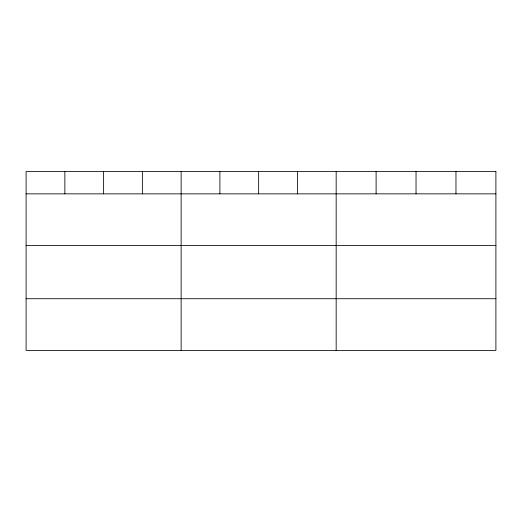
<?xml version="1.0" encoding="UTF-8"?>
<svg xmlns="http://www.w3.org/2000/svg" width="522" height="522" viewBox="0 0 522 522"><rect width="100%" height="100%" fill="white"/><g stroke="black" fill="none" stroke-linecap="round" stroke-linejoin="round"><path stroke-width="0.78" d="M26.1 193.851L495.9 193.851M26.1 245.503L495.9 245.503M26.1 298.728L495.9 298.728M455.967 171.614L455.967 193.851M416.034 171.614L416.034 193.851M376.101 171.614L376.101 193.851M336.168 171.614L336.168 350.386M297.409 171.614L297.409 193.851M258.651 171.614L258.651 193.851M219.892 171.614L219.892 193.851M181.134 171.614L181.134 350.386M142.375 171.614L142.375 193.851M103.617 171.614L103.617 193.851M64.859 171.614L64.859 193.851M495.9 171.614L26.1 171.614L26.1 350.386L495.9 350.386L495.9 171.614"/></g></svg>
